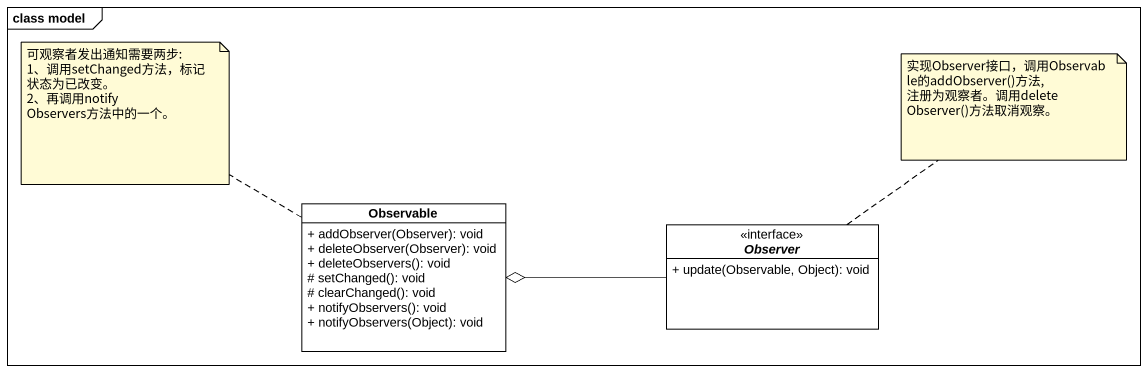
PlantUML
@startuml
mainframe class model
hide circle
hide empty members
skinparam classAttributeIconSize 0
class Observable #FFFFFF {
  + addObserver(Observer): void
  + deleteObserver(Observer): void
  + deleteObservers(): void
  # setChanged(): void
  # clearChanged(): void
  + notifyObservers(): void
  + notifyObservers(Object): void
}
interface Observer #FFFFFF {
  + update(Observable, Object): void
}
Observer -left-o Observable
note left of Observable
  可观察者发出通知需要两步:
  1、调用setChanged方法，标记状态为已改变。
  2、再调用notifyObservers方法中的一个。
end note
note top of Observer : 实现Observer接口，调用Observable的addObserver()方法,注册为观察者。调用deleteObserver()方法取消观察。
@enduml
